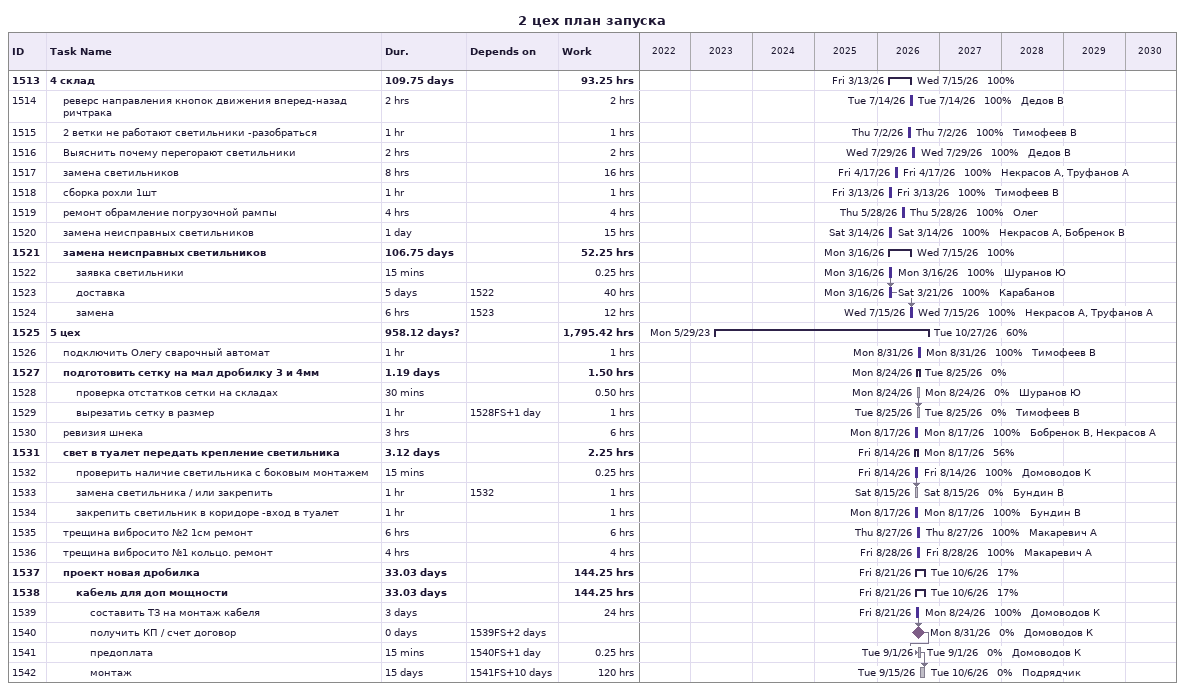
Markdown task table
2 цех план запуска

| ID | Level | Task | Duration | Start | Finish | Predecessors | Resources | % complete | Work (h) |
|---|---|---|---|---|---|---|---|---|---|
| 1513 | 1 | **4 склад** | 109.75d | 2026-03-13 | 2026-07-15 |  |  | 100 | 93.25 |
| 1514 | 2 | реверс направления кнопок движения вперед-назад ричтрака | 2h | 2026-07-14 | 2026-07-14 |  | Дедов В | 100 | 2 |
| 1515 | 2 | 2 ветки не работают светильники -разобраться | 1h | 2026-07-02 | 2026-07-02 |  | Тимофеев В | 100 | 1 |
| 1516 | 2 | Выяснить почему перегорают светильники | 2h | 2026-07-29 | 2026-07-29 |  | Дедов В | 100 | 2 |
| 1517 | 2 | замена светильников | 8h | 2026-04-17 | 2026-04-17 |  | Некрасов А, Труфанов А | 100 | 16 |
| 1518 | 2 | сборка рохли 1шт | 1h | 2026-03-13 | 2026-03-13 |  | Тимофеев В | 100 | 1 |
| 1519 | 2 | ремонт обрамление погрузочной рампы | 4h | 2026-05-28 | 2026-05-28 |  | Олег | 100 | 4 |
| 1520 | 2 | замена неисправных светильников | 1d | 2026-03-14 | 2026-03-14 |  | Некрасов А, Бобренок В | 100 | 15 |
| 1521 | 2 | **замена неисправных светильников** | 106.75d | 2026-03-16 | 2026-07-15 |  |  | 100 | 52.25 |
| 1522 | 3 | заявка светильники | 15min | 2026-03-16 | 2026-03-16 |  | Шуранов Ю | 100 | 0.25 |
| 1523 | 3 | доставка | 5d | 2026-03-16 | 2026-03-21 | 1522 | Карабанов | 100 | 40 |
| 1524 | 3 | замена | 6h | 2026-07-15 | 2026-07-15 | 1523 | Некрасов А, Труфанов А | 100 | 12 |
| 1525 | 1 | **5 цех** | 958.12d? | 2023-05-29 | 2026-10-27 |  |  | 60 | 1795.42 |
| 1526 | 2 | подключить Олегу сварочный автомат | 1h | 2026-08-31 | 2026-08-31 |  | Тимофеев В | 100 | 1 |
| 1527 | 2 | **подготовить сетку на мал дробилку 3 и 4мм** | 1.19d | 2026-08-24 | 2026-08-25 |  |  | 0 | 1.50 |
| 1528 | 3 | проверка отстатков сетки на складах | 30min | 2026-08-24 | 2026-08-24 |  | Шуранов Ю | 0 | 0.50 |
| 1529 | 3 | вырезатиь сетку в размер | 1h | 2026-08-25 | 2026-08-25 | 1528FS+1d | Тимофеев В | 0 | 1 |
| 1530 | 2 | ревизия шнека | 3h | 2026-08-17 | 2026-08-17 |  | Бобренок В, Некрасов А | 100 | 6 |
| 1531 | 2 | **свет в туалет передать крепление светильника** | 3.12d | 2026-08-14 | 2026-08-17 |  |  | 56 | 2.25 |
| 1532 | 3 | проверить наличие светильника с боковым монтажем | 15min | 2026-08-14 | 2026-08-14 |  | Домоводов К | 100 | 0.25 |
| 1533 | 3 | замена светильника / или закрепить | 1h | 2026-08-15 | 2026-08-15 | 1532 | Бундин В | 0 | 1 |
| 1534 | 3 | закрепить светильник в коридоре -вход в туалет | 1h | 2026-08-17 | 2026-08-17 |  | Бундин В | 100 | 1 |
| 1535 | 2 | трещина вибросито №2 1см ремонт | 6h | 2026-08-27 | 2026-08-27 |  | Макаревич А | 100 | 6 |
| 1536 | 2 | трещина вибросито №1 кольцо. ремонт | 4h | 2026-08-28 | 2026-08-28 |  | Макаревич А | 100 | 4 |
| 1537 | 2 | **проект новая дробилка** | 33.03d | 2026-08-21 | 2026-10-06 |  |  | 17 | 144.25 |
| 1538 | 3 | **кабель для доп мощности** | 33.03d | 2026-08-21 | 2026-10-06 |  |  | 17 | 144.25 |
| 1539 | 4 | составить ТЗ на монтаж кабеля | 3d | 2026-08-21 | 2026-08-24 |  | Домоводов К | 100 | 24 |
| 1540 | 4 | получить КП / счет договор | 0d | 2026-08-31 | 2026-08-31 | 1539FS+2d | Домоводов К | 0 |  |
| 1541 | 4 | предоплата | 15min | 2026-09-01 | 2026-09-01 | 1540FS+1d | Домоводов К | 0 | 0.25 |
| 1542 | 4 | монтаж | 15d | 2026-09-15 | 2026-10-06 | 1541FS+10d | Подрядчик | 0 | 120 |
